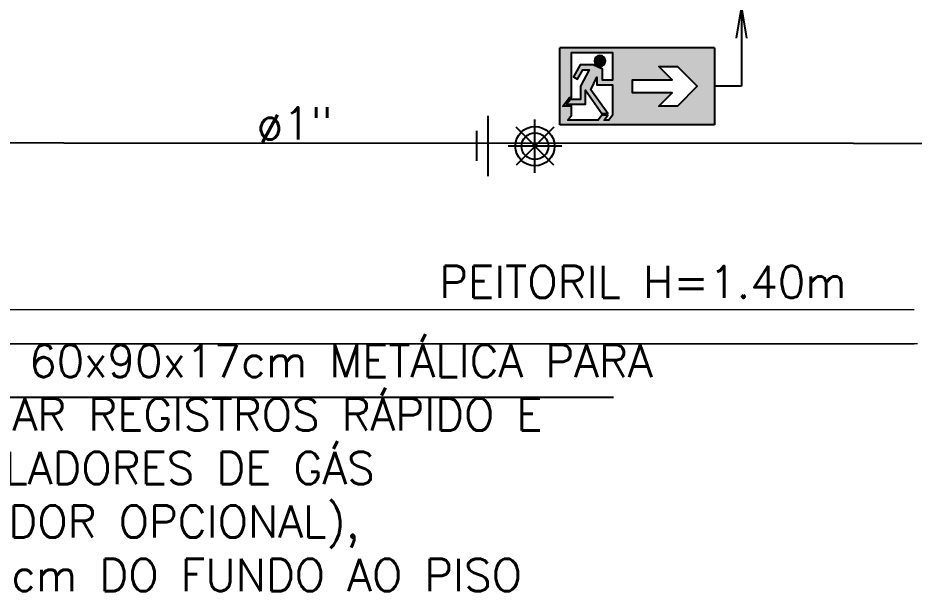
# Model space of a CAD drawing. Header units: millimetres. Extents: x 188.6 to 263.2, y 40.1 to 120.1.
# Drawn here: x 219.198 to 223.662, y 46.865 to 49.722 of the extents above; entities that cross this region are included whole.
import ezdxf

# ---------------------------------------------------------------- set-up
doc = ezdxf.new("R2010")
doc.units = ezdxf.units.MM
doc.set_wipeout_variables(frame=1)
doc.linetypes.add('Linha Tracejada 2_1', pattern=[300, 200, -100])
doc.linetypes.add('Wipeout_Contour', pattern=[1000, 0, -1000])
for name, color, linetype in [('ARQ', 8, 'Continuous'), ('GAS-TEXTO', 7, 'Continuous'), ('INC-SINALIZAÇÃO', 88, 'Continuous'), ('INC-TEXTO', 7, 'Continuous'), ('SPK', 10, 'Continuous'), ('SPK-CONEXAO', 10, 'Continuous'), ('SPK-INTERNO', 244, 'Continuous'), ('SPK-TEXTO', 7, 'Continuous'), ('SPK-TUBO-TETO', 12, 'Continuous')]:
    doc.layers.add(name, color=color, linetype=linetype)
doc.styles.add('60-100', font='romans.shx', dxfattribs={"height": 0.16})
doc.styles.add('60-50', font='romans.shx', dxfattribs={"height": 0.08})
doc.styles.add('60-75', font='romans.shx', dxfattribs={"height": 0.12})
doc.dimstyles.new('SETAS75', dxfattribs={"dimtxt": 0.16, "dimasz": 0.15, "dimexe": 0.15, "dimexo": 0, "dimgap": 0.1, "dimtad": 1, "dimzin": 10, "dimdsep": 46, "dimtxsty": '60-100', "dimblk1": 'OPEN', "dimblk2": 'OPEN', "dimsah": 1, "dimcen": 0, "dimclrd": 244, "dimclre": 244, "dimclrt": 7, "dimadec": 0, "dimazin": 0, "dimtfac": 1, "dimtix": 1, "dimtmove": 2, "dimatfit": 3, "dimldrblk": 'OPEN', "dimfxl": 0.15, "dimtolj": 1, "dimtzin": 6, "dimarcsym": 0})

# ---------------------------------------------------------------- blocks, each defined once
blk = doc.blocks.new('arq-3pav')
at = {"color": 8, "linetype": 'Wipeout_Contour', "lineweight": 0, "ltscale": 11194.936957}
blk.add_wipeout([(13.1853, 7.8549), (18.655, 7.8549), (18.655, 7.9949), (13.1853, 7.9949)], dxfattribs=at).dxf.layer = 'ARQ'
at = {"layer": 'ARQ', "color": 8, "linetype": 'Linha Tracejada 2_1', "lineweight": 0, "flags": 128}
blk.add_lwpolyline([(18.655, 8.0099), (13.1853, 8.0099)], dxfattribs=at)
at = {"color": 8, "linetype": 'Wipeout_Contour', "lineweight": 0, "ltscale": 11351.234952}
blk.add_wipeout([(13.1853, 7.8399), (18.655, 7.8399), (18.655, 7.8549), (13.1853, 7.8549)], dxfattribs=at).dxf.layer = 'ARQ'
at = {"layer": 'ARQ', "color": 8, "linetype": 'Continuous', "lineweight": 0}
blk.add_line((18.67, 7.8399), (13.1853, 7.8399), dxfattribs=at)
at = {"layer": 'ARQ', "color": 8, "linetype": 'Linha Tracejada 2_1', "lineweight": 0, "flags": 128}
blk.add_lwpolyline([(13.1853, 7.8399), (18.655, 7.8399)], dxfattribs=at)
blk = doc.blocks.new('SPK')
blk.add_wipeout([(-0.0692, 0.0692), (-0.0673, 0.0711), (-0.0673, 0.0711), (-0.0658, 0.0724), (-0.0658, 0.0724), (-0.0636, 0.0744), (-0.0636, 0.0744), (-0.0618, 0.0759), (-0.0618, 0.0759), (-0.0596, 0.0776), (-0.0596, 0.0776), (-0.0579, 0.0789), (-0.0579, 0.0789), (-0.0546, 0.0813), (-0.0546, 0.0813), (-0.0525, 0.0826), (-0.0507, 0.0837), (-0.0507, 0.0837), (-0.0481, 0.0852), (-0.0481, 0.0852), (-0.0453, 0.0868), (-0.0453, 0.0868), (-0.0431, 0.0879), (-0.0416, 0.0886), (-0.0399, 0.0894), (-0.0399, 0.0894), (-0.0364, 0.0908), (-0.0364, 0.0908), (-0.0341, 0.0917), (-0.0318, 0.0926), (-0.0302, 0.0931), (-0.0281, 0.0938), (-0.0266, 0.0942), (-0.0266, 0.0942), (-0.0244, 0.0948), (-0.0226, 0.0952), (-0.0226, 0.0952), (-0.0203, 0.0957), (-0.0203, 0.0957), (-0.0183, 0.0961), (-0.0183, 0.0961), (-0.0148, 0.0968), (-0.0148, 0.0968), (-0.0114, 0.0972), (-0.01, 0.0974), (-0.0083, 0.0975), (-0.0083, 0.0975), (-0.0058, 0.0977), (-0.0047, 0.0978), (-0.0047, 0.0978), (-0.0027, 0.0978), (-0.0027, 0.0978), (-0.001, 0.0979), (-0.001, 0.0979), (0, 0.0979), (0.0016, 0.0979), (0.0038, 0.0978), (0.0038, 0.0978), (0.0084, 0.0975), (0.0113, 0.0972), (0.0113, 0.0972), (0.0155, 0.0966), (0.0175, 0.0963), (0.0175, 0.0963), (0.0207, 0.0957), (0.0228, 0.0952), (0.0248, 0.0947), (0.0248, 0.0947), (0.0274, 0.094), (0.0274, 0.094), (0.0306, 0.093), (0.0324, 0.0924), (0.0324, 0.0924), (0.0354, 0.0912), (0.0373, 0.0905), (0.0373, 0.0905), (0.0398, 0.0894), (0.0422, 0.0883), (0.0422, 0.0883), (0.0451, 0.0869), (0.0469, 0.0859), (0.049, 0.0847), (0.0513, 0.0833), (0.053, 0.0823), (0.0549, 0.081), (0.0566, 0.0798), (0.0566, 0.0798), (0.0592, 0.078), (0.0615, 0.0762), (0.0659, 0.0724), (0.0669, 0.0714), (0.0669, 0.0714), (0.0692, 0.0692), (0.0692, 0.0692), (0.0692, 0.0692), (0.0692, 0.0692), (0.0717, 0.0667), (0.0717, 0.0667), (0.0739, 0.0642), (0.0739, 0.0642), (0.0753, 0.0626), (0.0753, 0.0626), (0.0765, 0.0611), (0.0765, 0.0611), (0.0785, 0.0585), (0.0785, 0.0585), (0.0805, 0.0556), (0.0805, 0.0556), (0.0805, 0.0556), (0.0826, 0.0526), (0.0826, 0.0526), (0.0841, 0.05), (0.0841, 0.05), (0.0855, 0.0476), (0.0865, 0.0458), (0.0865, 0.0458), (0.0877, 0.0434), (0.0877, 0.0434), (0.0877, 0.0434), (0.089, 0.0407), (0.089, 0.0407), (0.0901, 0.0382), (0.0901, 0.0382), (0.0915, 0.0348), (0.0915, 0.0348), (0.0927, 0.0315), (0.0932, 0.0298), (0.0938, 0.028), (0.0938, 0.028), (0.0938, 0.028), (0.0948, 0.0246), (0.0948, 0.0246), (0.0948, 0.0246), (0.0952, 0.0228), (0.0952, 0.0228), (0.0957, 0.0206), (0.0961, 0.0188), (0.0964, 0.0169), (0.0967, 0.0153), (0.0969, 0.0135), (0.0969, 0.0135), (0.0972, 0.0113), (0.0972, 0.0113), (0.0975, 0.0085), (0.0975, 0.0085), (0.0978, 0.005), (0.0978, 0.005), (0.0979, 0.0023), (0.0979, 0.0023), (0.0979, 0), (0.0979, 0), (0.0978, -0.0048), (0.0978, -0.0048), (0.0976, -0.0077), (0.0973, -0.0103), (0.0973, -0.0103), (0.0968, -0.0148), (0.0968, -0.0148), (0.0959, -0.0195), (0.0959, -0.0195), (0.0949, -0.0238), (0.0949, -0.0238), (0.094, -0.0272), (0.094, -0.0272), (0.093, -0.0305), (0.093, -0.0305), (0.0911, -0.0357), (0.0911, -0.0357), (0.0897, -0.0391), (0.0897, -0.0391), (0.088, -0.0429), (0.088, -0.0429), (0.0861, -0.0466), (0.0844, -0.0496), (0.082, -0.0534), (0.082, -0.0534), (0.0794, -0.0572), (0.0776, -0.0596), (0.0776, -0.0596), (0.074, -0.0641), (0.074, -0.0641), (0.074, -0.0641), (0.069, -0.069), (0.0692, -0.0692), (0.0675, -0.0709), (0.0675, -0.0709), (0.0664, -0.0719), (0.0651, -0.0731), (0.064, -0.0741), (0.0627, -0.0752), (0.061, -0.0766), (0.0597, -0.0776), (0.0584, -0.0785), (0.0564, -0.08), (0.0546, -0.0813), (0.053, -0.0823), (0.0515, -0.0833), (0.0488, -0.0849), (0.0465, -0.0862), (0.0443, -0.0873), (0.0415, -0.0887), (0.0389, -0.0898), (0.037, -0.0907), (0.0339, -0.0918), (0.0339, -0.0918), (0.0315, -0.0927), (0.0283, -0.0937), (0.0244, -0.0948), (0.0216, -0.0955), (0.019, -0.096), (0.0154, -0.0967), (0.0126, -0.0971), (0.0101, -0.0974), (0.0064, -0.0977), (0.0029, -0.0979), (0, -0.0979), (-0.0021, -0.0979), (-0.0084, -0.0975), (-0.0131, -0.097), (-0.0169, -0.0964), (-0.019, -0.096), (-0.0218, -0.0954), (-0.0218, -0.0954), (-0.0256, -0.0945), (-0.0275, -0.094), (-0.0305, -0.093), (-0.0342, -0.0917), (-0.0367, -0.0908), (-0.0398, -0.0894), (-0.044, -0.0874), (-0.0451, -0.0869), (-0.0481, -0.0853), (-0.0511, -0.0835), (-0.053, -0.0823), (-0.0553, -0.0808), (-0.059, -0.0781), (-0.0603, -0.0771), (-0.0619, -0.0759), (-0.064, -0.0741), (-0.0665, -0.0718), (-0.0676, -0.0708), (-0.0692, -0.0692), (-0.0718, -0.0665), (-0.0755, -0.0623), (-0.0755, -0.0623), (-0.0792, -0.0576), (-0.0792, -0.0576), (-0.0813, -0.0545), (-0.0813, -0.0545), (-0.0848, -0.0489), (-0.0865, -0.0458), (-0.0865, -0.0458), (-0.0865, -0.0458), (-0.0891, -0.0406), (-0.0891, -0.0406), (-0.0912, -0.0355), (-0.0912, -0.0355), (-0.093, -0.0306), (-0.093, -0.0306), (-0.0944, -0.0259), (-0.0953, -0.0222), (-0.0962, -0.0181), (-0.0967, -0.015), (-0.0972, -0.0118), (-0.0976, -0.007), (-0.0978, -0.0044), (-0.0979, 0), (-0.0978, 0.0032), (-0.0977, 0.0066), (-0.0977, 0.0066), (-0.0974, 0.01), (-0.0974, 0.01), (-0.0969, 0.0136), (-0.0965, 0.0165), (-0.096, 0.019), (-0.0954, 0.022), (-0.0947, 0.0246), (-0.094, 0.0273), (-0.0932, 0.03), (-0.0932, 0.03), (-0.0919, 0.0338), (-0.0919, 0.0338), (-0.0891, 0.0405), (-0.0878, 0.0433), (-0.0865, 0.0458), (-0.0842, 0.0499), (-0.0842, 0.0499), (-0.0842, 0.0499), (-0.0819, 0.0537), (-0.0819, 0.0537), (-0.0794, 0.0572), (-0.0794, 0.0572), (-0.0758, 0.062), (-0.0758, 0.062), (-0.0725, 0.0658), (-0.0691, 0.0691)]).dxf.layer = 'SPK'
at = {"layer": 'SPK'}
blk.add_circle((0, 0), 0.0979, dxfattribs=at)
at = {"layer": 'SPK-INTERNO'}
for p, q in [((-0.0942, 0.0942), (0.0942, -0.0942)), ((-0.0942, -0.0942), (0.0942, 0.0942)), ((0, 0.1332), (0, -0.1332)), ((-0.1332, 0), (0.1332, 0))]:
    blk.add_line(p, q, dxfattribs=at)
blk.add_circle((0, 0), 0.0666, dxfattribs=at)
blk = doc.blocks.new('RED')
for p, q in [((0, -0.2), (0, 0.2)), ((0.0766, -0.1), (0.0766, 0.1))]:
    blk.add_line(p, q)
blk = doc.blocks.new('_OPEN')
at = {"color": 0, "linetype": 'ByBlock'}
for p, q in [((-1, 0.167), (0, 0)), ((0, 0), (-1, -0.167)), ((0, 0), (-1, 0))]:
    blk.add_line(p, q, dxfattribs=at)
blk = doc.blocks.new('seta lat 1-100')
at = {"layer": 'INC-SINALIZAÇÃO'}
h = blk.add_hatch(color=119, dxfattribs=at)
h.dxf.hatch_style = 1
h.paths.add_polyline_path([(0, 0.1997), (-0.8, 0.1997), (-0.8, -0.1997), (0, -0.1997)])
h.paths.add_polyline_path([(-0.6091, 0.1021), (-0.5127, 0.1021), (-0.5808, 0.034), (-0.3767, 0.034), (-0.3767, -0.0341), (-0.5808, -0.0341), (-0.5127, -0.1022), (-0.6091, -0.1022), (-0.7112, 0)], flags=16)
h.paths.add_polyline_path([(-0.2721, 0.1757), (-0.0599, 0.1757), (-0.0599, -0.0584), (-0.0502, -0.0584), (-0.0154, -0.1022), (-0.0599, -0.1022), (-0.0599, -0.1499), (-0.0416, -0.1757), (-0.1992, -0.1757), (-0.2176, -0.1499), (-0.2478, -0.1499), (-0.2295, -0.1757), (-0.2538, -0.1757), (-0.2721, -0.1499), (-0.2721, 0.0082), (-0.1922, 0.0082), (-0.1922, 0.0475), (-0.1608, -0.0179), (-0.2478, -0.1403), (-0.2176, -0.1403), (-0.1322, -0.0203), (-0.1322, -0.0926), (-0.0353, -0.0926), (-0.0548, -0.068), (-0.1068, -0.068), (-0.1068, -0.0002), (-0.1522, 0.0852), (-0.1191, 0.0852), (-0.0914, 0.0367), (-0.0714, 0.049), (-0.1053, 0.1106), (-0.1722, 0.1106), (-0.2206, 0.0882), (-0.2206, 0.0313), (-0.2721, 0.0313)], flags=16)
h.paths.add_polyline_path([(-0.1788, 0.1312, -1), (-0.2358, 0.1312, -1)], flags=0)
h = blk.add_hatch(color=119, dxfattribs=at)
h.dxf.hatch_style = 1
h.paths.add_polyline_path([(-0.1788, 0.1312, 1), (-0.2358, 0.1312, 1)])
at = {"layer": 'INC-SINALIZAÇÃO', "color": 119}
for p, q in [((-0.8, 0.1997), (0, 0.1997)), ((-0.8, 0.1997), (-0.8, -0.1997)), ((0, -0.1997), (0, 0.1997)), ((-0.8, -0.1997), (0, -0.1997))]:
    blk.add_line(p, q, dxfattribs=at)
for points in [[(-0.1608, -0.0179), (-0.1922, 0.0475), (-0.1922, 0.0082), (-0.2721, 0.0082), (-0.2721, -0.1499), (-0.2538, -0.1757), (-0.2295, -0.1757), (-0.2478, -0.1499), (-0.2176, -0.1499), (-0.1992, -0.1757), (-0.0416, -0.1757), (-0.0599, -0.1499), (-0.0599, -0.1022), (-0.0154, -0.1022), (-0.0502, -0.0584), (-0.0599, -0.0584), (-0.0599, 0.1757), (-0.2721, 0.1757), (-0.2721, 0.0313), (-0.2206, 0.0313), (-0.2206, 0.0882), (-0.1722, 0.1106), (-0.1053, 0.1106), (-0.0714, 0.049), (-0.0914, 0.0367), (-0.1191, 0.0852), (-0.1522, 0.0852), (-0.1068, -0.0002), (-0.1068, -0.068), (-0.0548, -0.068), (-0.0353, -0.0926), (-0.1322, -0.0926), (-0.1322, -0.0203), (-0.2176, -0.1403), (-0.2478, -0.1403)], [(-0.0353, -0.0926), (-0.1322, -0.0926), (-0.1322, -0.0203), (-0.2176, -0.1403), (-0.2478, -0.1403), (-0.1608, -0.0179), (-0.1922, 0.0475), (-0.1922, 0.0082), (-0.2721, 0.0082), (-0.2721, -0.1499), (-0.2538, -0.1757), (-0.2295, -0.1757), (-0.2478, -0.1499), (-0.2176, -0.1499), (-0.1992, -0.1757), (-0.0416, -0.1757), (-0.0599, -0.1499), (-0.0599, -0.1022), (-0.0154, -0.1022), (-0.0502, -0.0584), (-0.0599, -0.0584), (-0.0599, 0.1757), (-0.2721, 0.1757), (-0.2721, 0.0313), (-0.2206, 0.0313), (-0.2206, 0.0882), (-0.1722, 0.1106), (-0.1053, 0.1106), (-0.0714, 0.049), (-0.0914, 0.0367), (-0.1191, 0.0852), (-0.1522, 0.0852), (-0.1068, -0.0002), (-0.1068, -0.068), (-0.0548, -0.068)], [(-0.5127, 0.1021), (-0.6091, 0.1021), (-0.7112, 0), (-0.6091, -0.1022), (-0.5127, -0.1022), (-0.5808, -0.0341), (-0.3767, -0.0341), (-0.3767, 0.034), (-0.5808, 0.034)], [(-0.3767, 0.034), (-0.5808, 0.034), (-0.5127, 0.1021), (-0.6091, 0.1021), (-0.7112, 0), (-0.6091, -0.1022), (-0.5127, -0.1022), (-0.5808, -0.0341), (-0.3767, -0.0341)]]:
    blk.add_lwpolyline(points, close=True, dxfattribs=at)
blk.add_lwpolyline([(-0.2358, 0.1312, -1), (-0.1788, 0.1312, -1)], format="xyb", close=True, dxfattribs=at)
blk.add_circle((-0.2073, 0.1312), 0.0285, dxfattribs=at)

msp = doc.modelspace()

# ---------------------------------------------------------------- block references
msp.add_blockref('arq-3pav', (205.0084, 40.2568))

# ---------------------------------------------------------------- next in the draw order: block references
at = {"layer": 'SPK', "rotation": 180}
msp.add_blockref('SPK', (221.7737, 49.0826), dxfattribs=at)
at = {"layer": 'SPK-CONEXAO', "xscale": 0.75, "yscale": 0.75, "zscale": 0.75, "rotation": 180}
msp.add_blockref('RED', (221.5394, 49.0841), dxfattribs=at)

# ---------------------------------------------------------------- next in the draw order: texts
at = {"layer": 'GAS-TEXTO', "insert": (218.5614, 48.0916), "char_height": 0.16, "width": 4.21546, "attachment_point": 1, "style": '60-50'}
msp.add_mtext('CAIXA 60x90x17cm METÁLICA PARA ABRIGAR REGISTROS RÁPIDO E REGULADORES DE GÁS \\P(MEDIDOR OPCIONAL), \\PH=20cm DO FUNDO AO PISO', dxfattribs=at)
at = {"layer": 'INC-TEXTO', "style": '60-50'}
msp.add_text('PEITORIL H=1.40m', height=0.16, dxfattribs=at).set_placement((221.2967, 48.3262))
at = {"layer": 'SPK-TEXTO', "style": '60-75'}
msp.add_text('ø1"', height=0.16, dxfattribs=at).set_placement((220.3884, 49.1167))

# ---------------------------------------------------------------- next in the draw order: leaders
at = {"layer": 'INC-TEXTO'}
msp.add_leader([(222.8031, 49.7718), (222.8031, 49.3814), (222.6677, 49.3814)], dimstyle='SETAS75', override={"dimtxsty": '60-75'}, dxfattribs=at)

# ---------------------------------------------------------------- next in the draw order: linework, layer by layer
at = {"layer": 'SPK-TUBO-TETO'}
msp.add_lwpolyline([(250.8987, 49.0841), (215.4917, 49.1)], dxfattribs=at)

# ---------------------------------------------------------------- next in the draw order: block references
at = {"layer": 'INC-SINALIZAÇÃO', "xscale": -0.9627132045850648, "yscale": 0.9627132045850648, "zscale": 0.9627132045850648}
msp.add_blockref('seta lat 1-100', (221.8975, 49.3814), dxfattribs=at)

# ---------------------------------------------------------------- next in the draw order: leaders
at = {"layer": 'GAS-TEXTO'}
msp.add_leader([(218.3276, 49.6727), (218.434, 47.832), (222.1645, 47.832)], dimstyle='SETAS75', dxfattribs=at)

doc.saveas('drawing.dxf')
